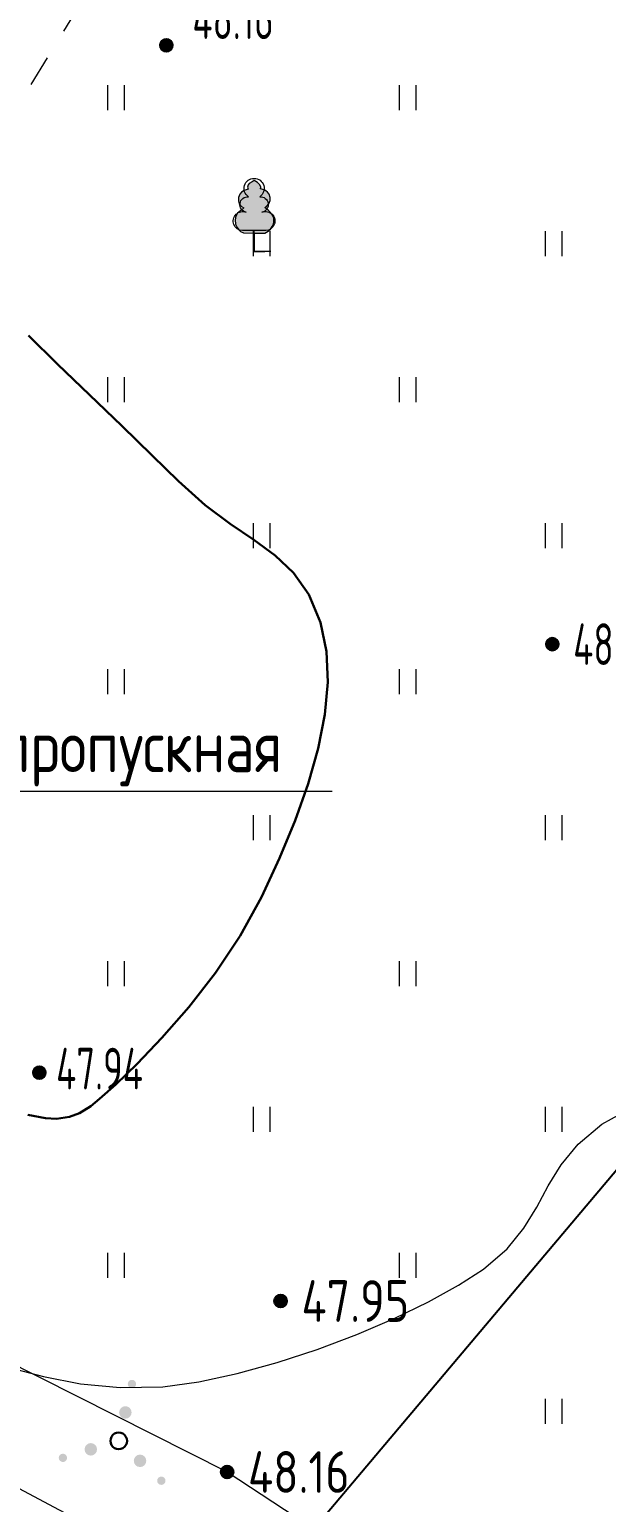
# Model space of a CAD drawing. Extents: x 1098675 to 1099684, y 381052 to 381453.
# Drawn here: x 1099191.92 to 1099205.77, y 381156.61 to 381191.94 of the extents above; entities that cross this region are included whole.
import ezdxf

# ---------------------------------------------------------------- set-up
doc = ezdxf.new("R2010")
doc.units = 0
doc.header["$MEASUREMENT"] = 0
doc.set_wipeout_variables(frame=1)
doc.header["$PDMODE"] = 34
doc.header["$PDSIZE"] = -1
doc.linetypes.add('500_189_2', pattern=[3, 1.5, -1.5])
doc.layers.get('Defpoints').update_dxf_attribs({"color": 252, "linetype": 'CONTINUOUS'})
for name, color, linetype, lineweight in [('ГП-ВП вар.1', 7, 'CONTINUOUS', 0), ('ГП_БЛАГОУСТРОЙСТВО_озеленение', 73, 'CONTINUOUS', 5), ('ГП_ТЕКСТ_размеры', 7, 'CONTINUOUS', 5), ('Съемка', 253, 'CONTINUOUS', 20)]:
    doc.layers.add(name, color=color, linetype=linetype, lineweight=lineweight)
doc.styles.add('GOST 2.304', font='GOST2304A.ttf', dxfattribs={"height": 1.25})
doc.styles.add('TOPO_D431', font='GOST2304A.ttf')
doc.styles.add('txt', font='GOST2304A.ttf')
doc.styles.add('ГОСТ', font='GOST2304A.ttf', dxfattribs={"height": 2.5})
doc.linetypes.add('ЗАБ сетка', pattern='A,2.5,["<",txt,S=1.2,R=90,X=0,Y=0],5,[">",txt,S=1.2,R=90,X=0,Y=-0.6],2.5', length=10)
doc.linetypes.add('КОНТУР', pattern='A,0,-0.5,[133,ltypeshp.shx,S=0.05,R=0,X=-0.5,Y=0],-0.5', length=1)
doc.dimstyles.new('ISO-25', dxfattribs={"dimtxt": 1.5, "dimasz": 1.5, "dimexe": 1.25, "dimexo": 0, "dimtad": 1, "dimtxsty": 'TOPO_D431', "dimcen": 2.5, "dimazin": 0, "dimtfac": 1, "dimtmove": 0, "dimatfit": 3, "dimfxl": 1, "dimarcsym": 0})

# ---------------------------------------------------------------- blocks, each defined once
blk = doc.blocks.new('*D138')
at = {"layer": 'Defpoints', "color": 0, "linetype": 'Continuous', "lineweight": 60, "transparency": 16777216}
for p in [(1099225.198, 381294.533), (1099235.993, 381289.338), (1099170.317, 381180.507)]:
    blk.add_point(p, dxfattribs=at)
at = {"layer": 'ГП_ТЕКСТ_размеры', "color": 0, "linetype": 'Continuous', "lineweight": -2, "transparency": 16777216}
for p, q in [((1099225.198, 381294.533), (1099237.119, 381288.796)), ((1099181.761, 381176.663), (1099235.342, 381287.986)), ((1099170.317, 381180.507), (1099182.237, 381174.769))]:
    blk.add_line(p, q, dxfattribs=at)
at = {"layer": 'ГП_ТЕКСТ_размеры', "color": 0, "linetype": 'Continuous', "lineweight": 60, "transparency": 16777216}
for points in [[(1099235.117, 381288.095), (1099235.567, 381287.878), (1099235.993, 381289.338)], [(1099181.536, 381176.771), (1099181.987, 381176.554), (1099181.111, 381175.311)]]:
    blk.add_solid(points, dxfattribs=at)
at = {"layer": 'ГП_ТЕКСТ_размеры', "color": 0, "linetype": 'Continuous', "transparency": 16777216, "insert": (1099207.756, 381234.103), "char_height": 1.5, "attachment_point": 5, "rotation": 64.2981, "style": 'TOPO_D431'}
blk.add_mtext('126,55', dxfattribs=at)
blk = doc.blocks.new('*D195')
at = {"layer": 'Defpoints', "color": 0, "linetype": 'Continuous', "lineweight": 60, "transparency": 16777216}
for p in [(1099222.661, 381303.002), (1099161.626, 381172.542), (1099158.899, 381170.684), (1099158.183, 381169.199), (1099167.214, 381166.677)]:
    blk.add_point(p, dxfattribs=at)
at = {"layer": 'ГП_ТЕКСТ_размеры', "color": 0, "linetype": 'Continuous', "lineweight": -2, "transparency": 16777216}
blk.add_arc((1099158.899, 381170.684), 3.3, 0.5443, 37.9984, dxfattribs=at)
at = {"layer": 'ГП_ТЕКСТ_размеры', "color": 0, "linetype": 'Continuous', "lineweight": 60, "transparency": 16777216}
for points in [[(1099161.342, 381172.521), (1099161.656, 381172.91), (1099160.331, 381173.656)], [(1099162.442, 381170.66), (1099161.955, 381170.769), (1099161.871, 381169.251)]]:
    blk.add_solid(points, dxfattribs=at)
at = {"layer": 'ГП_ТЕКСТ_размеры', "color": 0, "linetype": 'Continuous', "lineweight": 30, "transparency": 16777216, "insert": (1099163.479, 381172.078), "char_height": 1.5, "attachment_point": 5, "rotation": 286.9261, "style": 'TOPO_D431'}
blk.add_mtext('90,00°', dxfattribs=at)
blk = doc.blocks.new('*D196')
at = {"layer": 'Defpoints', "color": 0, "linetype": 'Continuous', "lineweight": 60, "transparency": 16777216}
for p in [(1099177.302, 381160.408), (1099175.579, 381156.668), (1099216.745, 381142.233)]:
    blk.add_point(p, dxfattribs=at)
at = {"layer": 'ГП_ТЕКСТ_размеры', "color": 0, "linetype": 'Continuous', "lineweight": -2, "transparency": 16777216}
for p, q in [((1099177.302, 381160.408), (1099175.055, 381155.532)), ((1099213.659, 381139.12), (1099176.941, 381156.04)), ((1099216.745, 381142.233), (1099214.498, 381137.357))]:
    blk.add_line(p, q, dxfattribs=at)
at = {"layer": 'ГП_ТЕКСТ_размеры', "color": 0, "linetype": 'Continuous', "lineweight": 60, "transparency": 16777216}
for points in [[(1099177.045, 381156.267), (1099176.836, 381155.813), (1099175.579, 381156.668)], [(1099213.764, 381139.347), (1099213.555, 381138.893), (1099215.021, 381138.493)]]:
    blk.add_solid(points, dxfattribs=at)
at = {"layer": 'ГП_ТЕКСТ_размеры', "color": 0, "linetype": 'Continuous', "transparency": 16777216, "insert": (1099195.923, 381148.932), "char_height": 1.5, "attachment_point": 5, "rotation": 335.2601, "style": 'TOPO_D431'}
blk.add_mtext('43,43', dxfattribs=at)
blk = doc.blocks.new('Съемка')
at = {"layer": 'Съемка', "linetype": 'Continuous', "lineweight": -2}
h = blk.add_hatch(color=8, dxfattribs=at)
h.dxf.hatch_style = 1
edge = h.paths.add_edge_path()
edge.add_arc((1099195.205, 381191.559), 0.15, 0, 360)
h = blk.add_hatch(color=8, dxfattribs=at)
h.dxf.hatch_style = 1
edge = h.paths.add_edge_path()
edge.add_arc((1099195.205, 381191.559), 0.15, 0, 360)
at = {"layer": 'Съемка', "lineweight": 20, "true_color": 0xffffff}
blk.add_hatch(color=7, dxfattribs=at).paths.add_polyline_path([(1099197.312, 381188.316), (1099197.262, 381188.286), (1099197.197, 381188.246), (1099197.167, 381188.216), (1099197.152, 381188.161), (1099197.172, 381188.111), (1099197.072, 381188.076), (1099197.007, 381188.041), (1099196.967, 381187.991), (1099196.937, 381187.911), (1099196.937, 381187.821), (1099196.957, 381187.756), (1099196.982, 381187.716), (1099197.012, 381187.691), (1099197.067, 381187.661), (1099196.997, 381187.601), (1099196.917, 381187.536), (1099196.877, 381187.461), (1099196.857, 381187.376), (1099196.867, 381187.271), (1099196.902, 381187.191), (1099196.942, 381187.131), (1099196.987, 381187.091), (1099197.057, 381187.061), (1099197.307, 381187.056), (1099197.542, 381187.056), (1099197.567, 381187.056), (1099197.652, 381187.101), (1099197.707, 381187.151), (1099197.747, 381187.211), (1099197.767, 381187.246), (1099197.782, 381187.316), (1099197.782, 381187.411), (1099197.757, 381187.486), (1099197.707, 381187.551), (1099197.652, 381187.606), (1099197.617, 381187.631), (1099197.572, 381187.666), (1099197.607, 381187.691), (1099197.667, 381187.756), (1099197.697, 381187.836), (1099197.697, 381187.911), (1099197.672, 381187.991), (1099197.632, 381188.036), (1099197.592, 381188.071), (1099197.557, 381188.091), (1099197.462, 381188.116), (1099197.472, 381188.161), (1099197.447, 381188.216), (1099197.397, 381188.271)])
blk.add_hatch(color=7, dxfattribs=at).paths.add_polyline_path([(1099197.312, 381188.316), (1099197.262, 381188.286), (1099197.197, 381188.246), (1099197.167, 381188.216), (1099197.152, 381188.161), (1099197.172, 381188.111), (1099197.072, 381188.076), (1099197.007, 381188.041), (1099196.967, 381187.991), (1099196.937, 381187.911), (1099196.937, 381187.821), (1099196.957, 381187.756), (1099196.982, 381187.716), (1099197.012, 381187.691), (1099197.067, 381187.661), (1099196.997, 381187.601), (1099196.917, 381187.536), (1099196.877, 381187.461), (1099196.857, 381187.376), (1099196.867, 381187.271), (1099196.902, 381187.191), (1099196.942, 381187.131), (1099196.987, 381187.091), (1099197.057, 381187.061), (1099197.307, 381187.056), (1099197.542, 381187.056), (1099197.567, 381187.056), (1099197.652, 381187.101), (1099197.707, 381187.151), (1099197.747, 381187.211), (1099197.767, 381187.246), (1099197.782, 381187.316), (1099197.782, 381187.411), (1099197.757, 381187.486), (1099197.707, 381187.551), (1099197.652, 381187.606), (1099197.617, 381187.631), (1099197.572, 381187.666), (1099197.607, 381187.691), (1099197.667, 381187.756), (1099197.697, 381187.836), (1099197.697, 381187.911), (1099197.672, 381187.991), (1099197.632, 381188.036), (1099197.592, 381188.071), (1099197.557, 381188.091), (1099197.462, 381188.116), (1099197.472, 381188.161), (1099197.447, 381188.216), (1099197.397, 381188.271)])
at = {"layer": 'Съемка', "linetype": 'Continuous', "lineweight": -2}
h = blk.add_hatch(color=8, dxfattribs=at)
h.dxf.hatch_style = 1
edge = h.paths.add_edge_path()
edge.add_arc((1099204.466, 381177.198), 0.15, 0, 360)
h = blk.add_hatch(color=8, dxfattribs=at)
h.dxf.hatch_style = 1
edge = h.paths.add_edge_path()
edge.add_arc((1099192.161, 381166.923), 0.15, 0, 360)
h = blk.add_hatch(color=8, dxfattribs=at)
h.dxf.hatch_style = 1
edge = h.paths.add_edge_path()
edge.add_arc((1099192.161, 381166.923), 0.15, 0, 360)
h = blk.add_hatch(color=8, dxfattribs=at)
h.dxf.hatch_style = 1
edge = h.paths.add_edge_path()
edge.add_arc((1099197.947, 381161.447), 0.15, 0, 360)
h = blk.add_hatch(color=8, dxfattribs=at)
edge = h.paths.add_edge_path()
edge.add_arc((1099194.223, 381158.775), 0.15, 0, 360)
edge = h.paths.add_edge_path()
edge.add_arc((1099193.394, 381157.89), 0.15, 0, 360)
edge = h.paths.add_edge_path()
edge.add_arc((1099194.575, 381157.615), 0.15, 0, 360)
h = blk.add_hatch(color=8, dxfattribs=at)
h.dxf.hatch_style = 1
edge = h.paths.add_edge_path()
edge.add_arc((1099196.665, 381157.347), 0.15, 0, 360)
at = {"layer": 'Съемка', "color": 8, "linetype": 'Continuous', "lineweight": 20}
for p, q in [((1099193.8, 381190), (1099193.8, 381190.6)), ((1099194.2, 381190), (1099194.2, 381190.6)), ((1099200.8, 381190), (1099200.8, 381190.6)), ((1099200.8, 381190), (1099200.8, 381190.6)), ((1099200.8, 381190), (1099200.8, 381190.6)), ((1099201.2, 381190), (1099201.2, 381190.6)), ((1099201.2, 381190), (1099201.2, 381190.6)), ((1099201.2, 381190), (1099201.2, 381190.6)), ((1099197.3, 381186.5), (1099197.3, 381187.1)), ((1099197.3, 381186.5), (1099197.3, 381187.1)), ((1099197.3, 381186.5), (1099197.3, 381187.1)), ((1099197.7, 381186.5), (1099197.7, 381187.1)), ((1099197.7, 381186.5), (1099197.7, 381187.1)), ((1099197.7, 381186.5), (1099197.7, 381187.1)), ((1099204.3, 381186.5), (1099204.3, 381187.1)), ((1099204.3, 381186.5), (1099204.3, 381187.1)), ((1099204.3, 381186.5), (1099204.3, 381187.1)), ((1099204.7, 381186.5), (1099204.7, 381187.1)), ((1099204.7, 381186.5), (1099204.7, 381187.1)), ((1099204.7, 381186.5), (1099204.7, 381187.1)), ((1099193.8, 381183), (1099193.8, 381183.6)), ((1099193.8, 381183), (1099193.8, 381183.6)), ((1099193.8, 381183), (1099193.8, 381183.6)), ((1099194.2, 381183), (1099194.2, 381183.6)), ((1099194.2, 381183), (1099194.2, 381183.6)), ((1099194.2, 381183), (1099194.2, 381183.6)), ((1099200.8, 381183), (1099200.8, 381183.6)), ((1099200.8, 381183), (1099200.8, 381183.6)), ((1099200.8, 381183), (1099200.8, 381183.6)), ((1099201.2, 381183), (1099201.2, 381183.6)), ((1099201.2, 381183), (1099201.2, 381183.6)), ((1099201.2, 381183), (1099201.2, 381183.6)), ((1099197.3, 381179.5), (1099197.3, 381180.1)), ((1099197.3, 381179.5), (1099197.3, 381180.1)), ((1099197.3, 381179.5), (1099197.3, 381180.1)), ((1099197.7, 381179.5), (1099197.7, 381180.1)), ((1099197.7, 381179.5), (1099197.7, 381180.1)), ((1099197.7, 381179.5), (1099197.7, 381180.1)), ((1099204.3, 381179.5), (1099204.3, 381180.1)), ((1099204.3, 381179.5), (1099204.3, 381180.1)), ((1099204.3, 381179.5), (1099204.3, 381180.1)), ((1099204.7, 381179.5), (1099204.7, 381180.1)), ((1099204.7, 381179.5), (1099204.7, 381180.1)), ((1099204.7, 381179.5), (1099204.7, 381180.1)), ((1099193.8, 381176), (1099193.8, 381176.6)), ((1099193.8, 381176), (1099193.8, 381176.6)), ((1099193.8, 381176), (1099193.8, 381176.6)), ((1099194.2, 381176), (1099194.2, 381176.6)), ((1099194.2, 381176), (1099194.2, 381176.6)), ((1099194.2, 381176), (1099194.2, 381176.6)), ((1099200.8, 381176), (1099200.8, 381176.6)), ((1099200.8, 381176), (1099200.8, 381176.6)), ((1099200.8, 381176), (1099200.8, 381176.6)), ((1099201.2, 381176), (1099201.2, 381176.6)), ((1099201.2, 381176), (1099201.2, 381176.6)), ((1099201.2, 381176), (1099201.2, 381176.6)), ((1099197.3, 381172.5), (1099197.3, 381173.1)), ((1099197.3, 381172.5), (1099197.3, 381173.1)), ((1099197.3, 381172.5), (1099197.3, 381173.1)), ((1099197.7, 381172.5), (1099197.7, 381173.1)), ((1099197.7, 381172.5), (1099197.7, 381173.1)), ((1099197.7, 381172.5), (1099197.7, 381173.1)), ((1099204.3, 381172.5), (1099204.3, 381173.1)), ((1099204.3, 381172.5), (1099204.3, 381173.1)), ((1099204.3, 381172.5), (1099204.3, 381173.1)), ((1099204.7, 381172.5), (1099204.7, 381173.1)), ((1099204.7, 381172.5), (1099204.7, 381173.1)), ((1099204.7, 381172.5), (1099204.7, 381173.1)), ((1099193.8, 381169), (1099193.8, 381169.6)), ((1099193.8, 381169), (1099193.8, 381169.6)), ((1099193.8, 381169), (1099193.8, 381169.6)), ((1099194.2, 381169), (1099194.2, 381169.6)), ((1099194.2, 381169), (1099194.2, 381169.6)), ((1099194.2, 381169), (1099194.2, 381169.6)), ((1099200.8, 381169), (1099200.8, 381169.6)), ((1099200.8, 381169), (1099200.8, 381169.6)), ((1099200.8, 381169), (1099200.8, 381169.6)), ((1099201.2, 381169), (1099201.2, 381169.6)), ((1099201.2, 381169), (1099201.2, 381169.6)), ((1099201.2, 381169), (1099201.2, 381169.6)), ((1099197.3, 381165.5), (1099197.3, 381166.1)), ((1099197.3, 381165.5), (1099197.3, 381166.1)), ((1099197.3, 381165.5), (1099197.3, 381166.1)), ((1099197.7, 381165.5), (1099197.7, 381166.1)), ((1099197.7, 381165.5), (1099197.7, 381166.1)), ((1099197.7, 381165.5), (1099197.7, 381166.1)), ((1099204.3, 381165.5), (1099204.3, 381166.1)), ((1099204.3, 381165.5), (1099204.3, 381166.1)), ((1099204.3, 381165.5), (1099204.3, 381166.1)), ((1099204.7, 381165.5), (1099204.7, 381166.1)), ((1099204.7, 381165.5), (1099204.7, 381166.1)), ((1099204.7, 381165.5), (1099204.7, 381166.1)), ((1099193.8, 381162), (1099193.8, 381162.6)), ((1099193.8, 381162), (1099193.8, 381162.6)), ((1099193.8, 381162), (1099193.8, 381162.6)), ((1099194.2, 381162), (1099194.2, 381162.6)), ((1099194.2, 381162), (1099194.2, 381162.6)), ((1099194.2, 381162), (1099194.2, 381162.6)), ((1099200.8, 381162), (1099200.8, 381162.6)), ((1099200.8, 381162), (1099200.8, 381162.6)), ((1099200.8, 381162), (1099200.8, 381162.6)), ((1099201.2, 381162), (1099201.2, 381162.6)), ((1099201.2, 381162), (1099201.2, 381162.6)), ((1099201.2, 381162), (1099201.2, 381162.6)), ((1099204.3, 381158.5), (1099204.3, 381159.1)), ((1099204.3, 381158.5), (1099204.3, 381159.1)), ((1099204.3, 381158.5), (1099204.3, 381159.1)), ((1099204.7, 381158.5), (1099204.7, 381159.1)), ((1099204.7, 381158.5), (1099204.7, 381159.1)), ((1099204.7, 381158.5), (1099204.7, 381159.1))]:
    blk.add_line(p, q, dxfattribs=at)
at = {"layer": 'Съемка', "color": 8, "linetype": '500_189_2', "ltscale": 0.5, "flags": 128}
blk.add_lwpolyline([(1099178.441, 381166.657), (1099177.58, 381167.215), (1099187.076, 381182.651), (1099198.563, 381201.384), (1099209.793, 381222.879), (1099218.098, 381238.769), (1099227.088, 381255.984), (1099235.393, 381271.874), (1099244.576, 381289.449), (1099266.178, 381277.596), (1099291.368, 381263.774), (1099301.75, 381258.19)], dxfattribs=at)
at = {"layer": 'Съемка', "color": 8, "flags": 128}
blk.add_lwpolyline([(1099191.439, 381159.856), (1099192.256, 381159.638), (1099193.144, 381159.465), (1099194.102, 381159.371), (1099195.125, 381159.393), (1099195.985, 381159.508), (1099196.907, 381159.705), (1099197.864, 381159.969), (1099198.828, 381160.287), (1099199.773, 381160.646), (1099200.671, 381161.031), (1099201.495, 381161.429), (1099202.218, 381161.826), (1099202.813, 381162.21), (1099203.381, 381162.695), (1099203.786, 381163.193), (1099204.094, 381163.699), (1099204.369, 381164.206), (1099204.677, 381164.71), (1099205.084, 381165.205), (1099205.654, 381165.685), (1099206.353, 381166.068)], dxfattribs=at)
at = {"layer": 'Съемка', "color": 8, "linetype": 'Continuous', "lineweight": 20}
blk.add_lwpolyline([(1099197.712, 381186.616), (1099197.312, 381186.616), (1099197.312, 381187.116), (1099197.03, 381187.116, -1.178675), (1099197.123, 381187.558, -0.944856), (1099197.175, 381187.929, -3.216662), (1099197.448, 381187.929, -0.944856), (1099197.5, 381187.558, -1.178675), (1099197.593, 381187.116, 0), (1099197.312, 381187.116, 0.669612)], format="xyb", dxfattribs=at)
at = {"layer": 'Съемка', "color": 8, "linetype": 'Continuous', "lineweight": 20, "flags": 128}
blk.add_lwpolyline([(1099197.312, 381188.316), (1099197.262, 381188.286), (1099197.197, 381188.246), (1099197.167, 381188.216), (1099197.152, 381188.161), (1099197.172, 381188.111), (1099197.072, 381188.076), (1099197.007, 381188.041), (1099196.967, 381187.991), (1099196.937, 381187.911), (1099196.937, 381187.821), (1099196.957, 381187.756), (1099196.982, 381187.716), (1099197.012, 381187.691), (1099197.067, 381187.661), (1099196.997, 381187.601), (1099196.917, 381187.536), (1099196.877, 381187.461), (1099196.857, 381187.376), (1099196.867, 381187.271), (1099196.902, 381187.191), (1099196.942, 381187.131), (1099196.987, 381187.091), (1099197.057, 381187.061), (1099197.307, 381187.056), (1099197.542, 381187.056), (1099197.567, 381187.056), (1099197.652, 381187.101), (1099197.707, 381187.151), (1099197.747, 381187.211), (1099197.767, 381187.246), (1099197.782, 381187.316), (1099197.782, 381187.411), (1099197.757, 381187.486), (1099197.707, 381187.551), (1099197.652, 381187.606), (1099197.617, 381187.631), (1099197.572, 381187.666), (1099197.607, 381187.691), (1099197.667, 381187.756), (1099197.697, 381187.836), (1099197.697, 381187.911), (1099197.672, 381187.991), (1099197.632, 381188.036), (1099197.592, 381188.071), (1099197.557, 381188.091), (1099197.462, 381188.116), (1099197.472, 381188.161), (1099197.447, 381188.216), (1099197.397, 381188.271), (1099197.312, 381188.316)], close=True, dxfattribs=at)
at = {"layer": 'Съемка', "color": 8, "linetype": 'Continuous', "lineweight": 20}
blk.add_lwpolyline([(1099197.312, 381188.316), (1099197.262, 381188.286), (1099197.197, 381188.246), (1099197.167, 381188.216), (1099197.152, 381188.161), (1099197.172, 381188.111), (1099197.072, 381188.076), (1099197.007, 381188.041), (1099196.967, 381187.991), (1099196.937, 381187.911), (1099196.937, 381187.821), (1099196.957, 381187.756), (1099196.982, 381187.716), (1099197.012, 381187.691), (1099197.067, 381187.661), (1099196.997, 381187.601), (1099196.917, 381187.536), (1099196.877, 381187.461), (1099196.857, 381187.376), (1099196.867, 381187.271), (1099196.902, 381187.191), (1099196.942, 381187.131), (1099196.987, 381187.091), (1099197.057, 381187.061), (1099197.307, 381187.056), (1099197.542, 381187.056), (1099197.567, 381187.056), (1099197.652, 381187.101), (1099197.707, 381187.151), (1099197.747, 381187.211), (1099197.767, 381187.246), (1099197.782, 381187.316), (1099197.782, 381187.411), (1099197.757, 381187.486), (1099197.707, 381187.551), (1099197.652, 381187.606), (1099197.617, 381187.631), (1099197.572, 381187.666), (1099197.607, 381187.691), (1099197.667, 381187.756), (1099197.697, 381187.836), (1099197.697, 381187.911), (1099197.672, 381187.991), (1099197.632, 381188.036), (1099197.592, 381188.071), (1099197.557, 381188.091), (1099197.462, 381188.116), (1099197.472, 381188.161), (1099197.447, 381188.216), (1099197.397, 381188.271), (1099197.312, 381188.316)], close=True, dxfattribs=at)
at = {"layer": 'Съемка', "color": 8, "lineweight": 30, "ltscale": 0.5, "flags": 128}
blk.add_lwpolyline([(1099191.88, 381165.911), (1099192.311, 381165.835), (1099192.568, 381165.816), (1099192.88, 381165.86), (1099193.126, 381165.949), (1099193.392, 381166.117), (1099193.606, 381166.292), (1099193.991, 381166.639), (1099194.504, 381167.136), (1099195.102, 381167.762), (1099195.743, 381168.497), (1099196.383, 381169.318), (1099196.981, 381170.204), (1099197.492, 381171.134), (1099197.923, 381172.067), (1099198.299, 381172.973), (1099198.612, 381173.851), (1099198.852, 381174.697), (1099199.01, 381175.509), (1099199.078, 381176.284), (1099199.046, 381177.02), (1099198.904, 381177.715), (1099198.627, 381178.389), (1099198.26, 381178.908), (1099197.816, 381179.327), (1099197.305, 381179.702), (1099196.741, 381180.086), (1099196.136, 381180.535), (1099195.501, 381181.104), (1099194.869, 381181.726), (1099194.138, 381182.431), (1099193.363, 381183.174), (1099192.598, 381183.911), (1099191.9, 381184.597)], dxfattribs=at)
at = {"layer": 'Съемка', "color": 8, "linetype": 'Continuous', "lineweight": 20, "flags": 128}
blk.add_lwpolyline([(1099197.312, 381187.056), (1099197.312, 381186.616), (1099197.567, 381186.611)], dxfattribs=at)
blk.add_lwpolyline([(1099197.312, 381187.056), (1099197.312, 381186.616), (1099197.567, 381186.611)], dxfattribs=at)
for points in [[(1099204.316, 381177.198, 1), (1099204.616, 381177.198, 1)], [(1099204.316, 381177.198, 1), (1099204.616, 381177.198, 1)], [(1099192.011, 381166.92, 1), (1099192.311, 381166.92, 1)], [(1099197.797, 381161.447, 1), (1099198.097, 381161.447, 1)], [(1099196.515, 381157.347, 1), (1099196.815, 381157.347, 1)]]:
    blk.add_lwpolyline(points, format="xyb", close=True, dxfattribs=at)
at = {"layer": 'Съемка', "color": 8, "linetype": 'ЗАБ сетка', "lineweight": 9, "ltscale": 0.5, "flags": 128}
blk.add_lwpolyline([(1099167.439, 381172.027), (1099182.266, 381164.61), (1099196.665, 381157.347), (1099201.611, 381154.105), (1099207.51, 381151.396), (1099214.509, 381153.324)], dxfattribs=at)
at = {"layer": 'Съемка', "color": 8, "linetype": 'КОНТУР', "flags": 128}
blk.add_lwpolyline([(1099168.621, 381171.398), (1099168.059, 381169.358), (1099168.532, 381167.968), (1099175.606, 381164.529), (1099178.834, 381163.168), (1099181.727, 381161.716), (1099186.574, 381159.605), (1099188.173, 381158.81), (1099201.661, 381151.629), (1099204.287, 381150.937), (1099208.236, 381149.443), (1099213.086, 381149.088), (1099216.831, 381150.114)], dxfattribs=at)
at = {"layer": 'Съемка', "color": 8, "linetype": 'Continuous', "lineweight": -2}
for centre in [(1099195.205, 381191.559), (1099195.205, 381191.559), (1099204.466, 381177.198), (1099192.161, 381166.923), (1099192.161, 381166.923), (1099197.947, 381161.447), (1099196.665, 381157.347)]:
    blk.add_circle(centre, 0.15, dxfattribs=at)
at = {"layer": 'Съемка', "color": 8, "lineweight": 30, "style": 'ГОСТ', "width": 0.8}
blk.add_text('48.16', height=1, dxfattribs=at).set_placement((1099195.83, 381191.709))
at = {"layer": 'Съемка', "color": 8, "linetype": 'Continuous', "lineweight": 30, "style": 'ГОСТ', "width": 0.8}
blk.add_text('48.08', height=1, dxfattribs=at).set_placement((1099204.966, 381176.698))
at = {"layer": 'Съемка', "color": 8, "linetype": 'Continuous', "lineweight": 15, "ltscale": 0.5, "style": 'ГОСТ', "width": 0.8}
blk.add_text('47.94', height=1, dxfattribs=at).set_placement((1099192.561, 381166.52))
blk.add_text('47.94', height=1, dxfattribs=at).set_placement((1099192.561, 381166.52))
at = {"layer": 'Съемка', "color": 8, "linetype": 'Continuous', "lineweight": 30, "style": 'ГОСТ'}
for s, p in [('47.95', (1099198.447, 381160.947)), ('48.16', (1099197.165, 381156.847))]:
    blk.add_text(s, height=1, dxfattribs=at).set_placement(p)
at = {"color": 8, "linetype": 'Continuous', "lineweight": -2}
blk.add_wipeout([(1099194.264, 381158.093), (1099194.257, 381158.145), (1099194.237, 381158.193), (1099194.205, 381158.235), (1099194.164, 381158.267), (1099194.116, 381158.287), (1099194.064, 381158.293), (1099194.012, 381158.287), (1099193.964, 381158.267), (1099193.923, 381158.235), (1099193.891, 381158.193), (1099193.871, 381158.145), (1099193.864, 381158.093), (1099193.871, 381158.042), (1099193.891, 381157.993), (1099193.923, 381157.952), (1099193.964, 381157.92), (1099194.012, 381157.9), (1099194.064, 381157.893), (1099194.116, 381157.9), (1099194.164, 381157.92), (1099194.205, 381157.952), (1099194.237, 381157.993), (1099194.257, 381158.042)], dxfattribs=at).dxf.layer = 'Съемка'
at = {"layer": 'Съемка', "linetype": 'Continuous', "lineweight": -2}
h = blk.add_hatch(color=8, dxfattribs=at)
edge = h.paths.add_edge_path()
edge.add_arc((1099195.086, 381157.137), 0.1, 0, 360)
edge = h.paths.add_edge_path()
edge.add_arc((1099194.381, 381159.457), 0.1, 0, 360)
edge = h.paths.add_edge_path()
edge.add_arc((1099192.725, 381157.686), 0.1, 0, 360)
at = {"layer": 'Съемка', "color": 8, "linetype": 'Continuous', "lineweight": -2, "flags": 128}
blk.add_lwpolyline([(1099194.264, 381158.093), (1099194.257, 381158.145), (1099194.237, 381158.193), (1099194.205, 381158.235), (1099194.164, 381158.267), (1099194.116, 381158.287), (1099194.064, 381158.293), (1099194.012, 381158.287), (1099193.964, 381158.267), (1099193.923, 381158.235), (1099193.891, 381158.193), (1099193.871, 381158.145), (1099193.864, 381158.093), (1099193.871, 381158.042), (1099193.891, 381157.993), (1099193.923, 381157.952), (1099193.964, 381157.92), (1099194.012, 381157.9), (1099194.064, 381157.893), (1099194.116, 381157.9), (1099194.164, 381157.92), (1099194.205, 381157.952), (1099194.237, 381157.993), (1099194.257, 381158.042)], close=True, dxfattribs=at)

msp = doc.modelspace()

# ---------------------------------------------------------------- block references
at = {"layer": 'Съемка', "color": 6, "lineweight": 30}
msp.add_blockref('Съемка', (0, 0), dxfattribs=at)

# ---------------------------------------------------------------- next in the draw order: hatches: boundary and pattern name
at = {"layer": 'ГП_БЛАГОУСТРОЙСТВО_озеленение', "linetype": 'Continuous'}
h = msp.add_hatch(dxfattribs=at)
h.set_pattern_fill('ANSI38', color=256, scale=3)
h.set_pattern_definition([(45, (248.8861, -117.7873), (-0.26516504294, 0.26516504294), []), (135, (248.8861, -117.7873), (-0.79549512883, 0.26516504294), [0.9375, -0.5625])])
h.paths.add_polyline_path([(1099155.165, 381170.672), (1099156.839, 381169.866), (1099218.493, 381297.768), (1099216.33, 381298.81)])
edge = h.paths.add_edge_path()
edge.add_arc((1099183.797, 381173.929), 12, 153.9905, 228.9341, ccw=False)
edge.add_line((1099173.013, 381179.191), (1099228.835, 381292.782))
edge.add_line((1099228.835, 381292.782), (1099226.59, 381293.872))
edge.add_line((1099226.59, 381293.872), (1099171.657, 381179.832))
edge.add_arc((1099183.794, 381173.929), 13.497, 154.0632, 236.4795)
edge.add_arc((1099183.794, 381173.929), 13.497, 236.4788, 244.5481)
edge.add_arc((1099045.954, 381235.282), 151.138, 330.88404, 331.44895)
edge.add_arc((1099181.96, 381171.053), 8.64, 225.5905, 247.9209, ccw=False)
at = {"layer": 'ГП_БЛАГОУСТРОЙСТВО_озеленение', "linetype": 'Continuous', "lineweight": 5, "ltscale": 1.5, "true_color": 0xcd6928}
h = msp.add_hatch(dxfattribs=at)
h.set_pattern_fill('HONEY', color=32, scale=2.5)
h.set_pattern_definition([(0, (215.9848, -39.44447), (0.46875, 0.27063293868), [0.3125, -0.625]), (120, (215.9848, -39.44447), (-0.46875, 0.27063293868), [0.3125, -0.625]), (60, (215.9848, -39.44447), (1e-16, 0.541265877365), [-0.625, 0.3125])])
edge = h.paths.add_edge_path()
edge.add_arc((1099183.878, 381173.987), 15.089, 157.272, 241.0422)
edge.add_line((1099176.572, 381160.784), (1099177.287, 381160.415))
edge.add_line((1099177.287, 381160.415), (1099177.994, 381161.742))
edge.add_line((1099177.994, 381161.742), (1099176.905, 381162.384))
edge.add_arc((1099183.887, 381174.026), 13.575, 157, 239.0467, ccw=False)
edge.add_line((1099171.391, 381179.33), (1099226.567, 381293.836))
edge.add_line((1099226.567, 381293.836), (1099225.186, 381294.492))
edge.add_line((1099225.186, 381294.492), (1099169.96, 381179.817))

# ---------------------------------------------------------------- next in the draw order: linework, layer by layer
at = {"layer": 'ГП-ВП вар.1', "color": 0, "linetype": 'ByBlock', "lineweight": 18}
msp.add_lwpolyline([(1099184.165, 381173.67), (1099199.185, 381173.67)], dxfattribs=at)
at = {"layer": 'ГП_ТЕКСТ_размеры', "linetype": 'Continuous', "lineweight": 25, "ltscale": 0.5}
msp.add_line((1099194.844, 381151.37), (1099207.892, 381166.833), dxfattribs=at)

# ---------------------------------------------------------------- next in the draw order: texts
at = {"layer": 'ГП-ВП вар.1', "lineweight": 20, "insert": (1099184.366, 381175.377), "char_height": 1.25, "width": 14.92037, "attachment_point": 1, "style": 'GOST 2.304'}
msp.add_mtext('Труба водопропускная', dxfattribs=at)

# ---------------------------------------------------------------- next in the draw order: dimensions: what is measured, and where the dimension line sits
at = {"layer": 'ГП_ТЕКСТ_размеры', "color": 7, "linetype": 'Continuous', "lineweight": 30}
dim = msp.add_angular_dim_2l(base=(1099161.626, 381172.542), line1=((1099222.661, 381303.002), (1099158.183, 381169.199)), line2=((1099167.214, 381166.677), (1099158.899, 381170.684)), dimstyle='ISO-25', dxfattribs=at)
dim.commit()
dim.dimension.update_dxf_attribs({"geometry": '*D195', "text_midpoint": (1099162.056, 381171.644), "dimtype": 162})
at = {"layer": 'ГП_ТЕКСТ_размеры', "color": 7, "linetype": 'Continuous'}
dim = msp.add_linear_dim(base=(1099235.993, 381289.338), p1=(1099170.317, 381180.507), p2=(1099225.198, 381294.533), angle=64.2981, dimstyle='ISO-25', dxfattribs=at)
dim.commit()
dim.dimension.update_dxf_attribs({"geometry": '*D138', "text_midpoint": (1099209.097, 381233.458), "dimtype": 161})
dim = msp.add_aligned_dim(p1=(1099216.745, 381142.233), p2=(1099177.302, 381160.408), distance=4.118, dimstyle='ISO-25', dxfattribs=at)
dim.commit()
dim.dimension.update_dxf_attribs({"geometry": '*D196', "text_midpoint": (1099195.923, 381148.932)})

doc.saveas('drawing.dxf')
